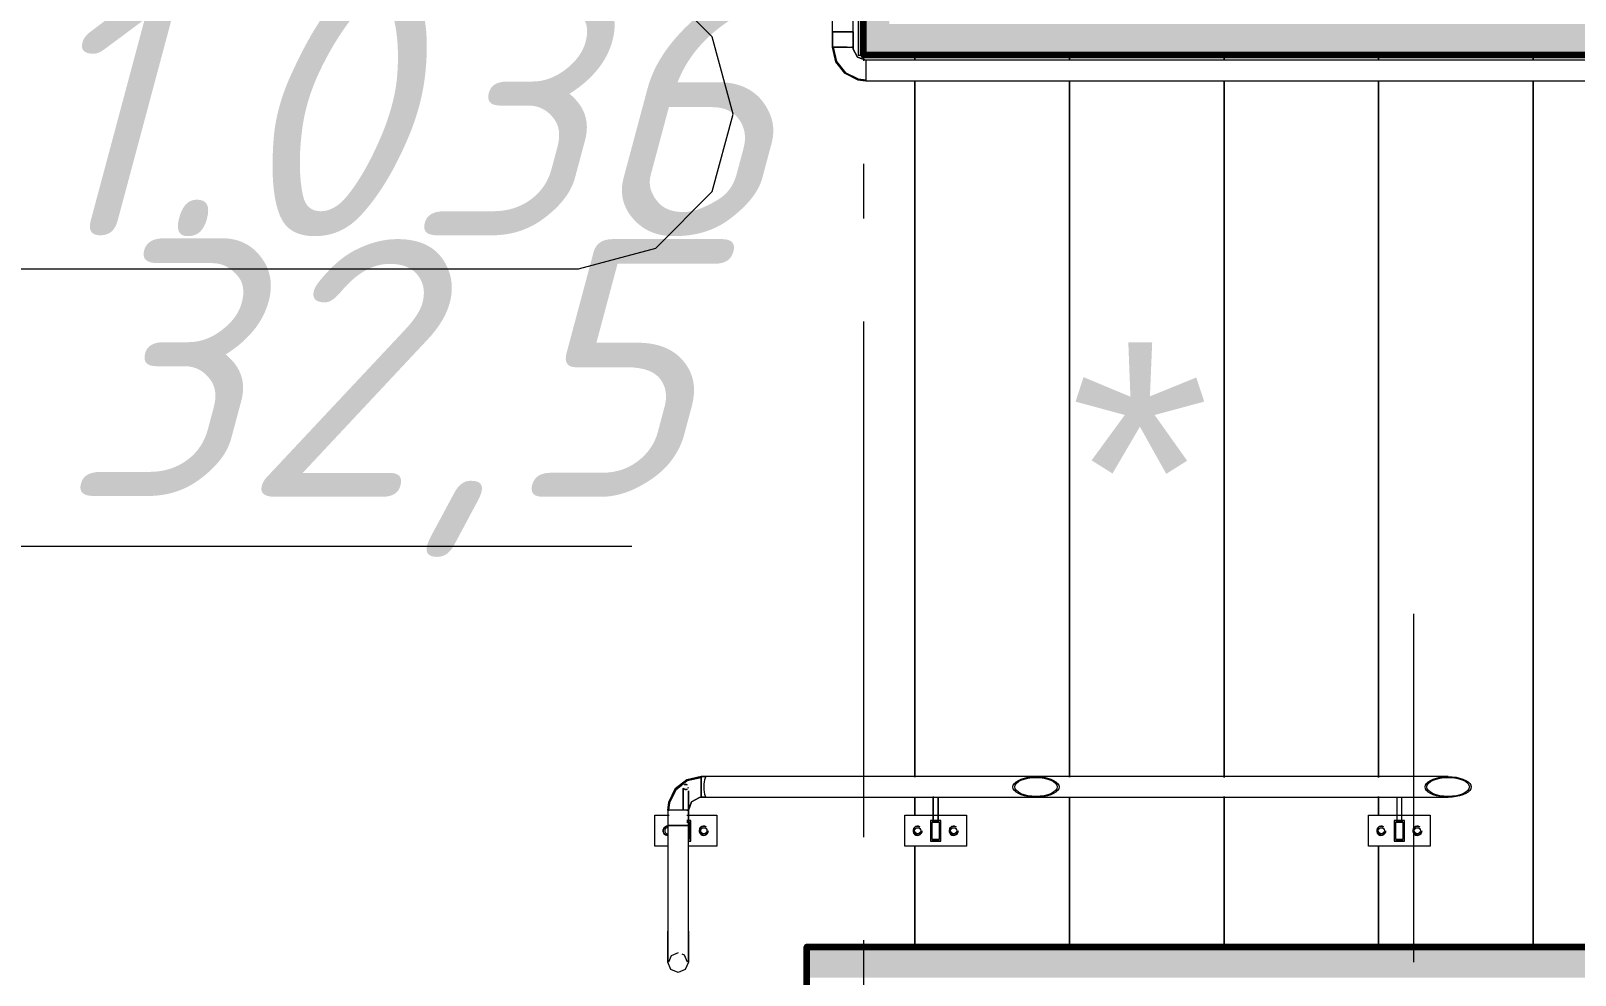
# Model space of a CAD drawing. Header units: millimetres. Extents: x -537608 to 253996, y -217170 to 186033.
# Drawn here: x -298442 to -295445, y -153095 to -151263 of the extents above; entities that cross this region are included whole.
import ezdxf

# ---------------------------------------------------------------- set-up
doc = ezdxf.new("R2010")
doc.units = ezdxf.units.MM
doc.layers.add('16) Лак 1.6м', color=160, linetype='Continuous', lineweight=90)
doc.layers.add('PDF _Геометрия', color=7, linetype='Continuous')
doc.layers.add('PDF _Текст', color=7, linetype='Continuous')
doc.layers.add('PDF _Сплошная заливка', color=7, linetype='Continuous', true_color=0xffffff)
doc.styles.add('PDF GOST-Common', font='arial.ttf')
doc.styles.add('PDF ISOCPEUR Italic', font='isocpeui.ttf')

msp = doc.modelspace()

# ---------------------------------------------------------------- hatches: boundary and pattern name
at = {"layer": 'PDF _Сплошная заливка', "true_color": 0x56bc34, "transparency": 33554559}
for points in [[(-296776.1748, -151309.6332), (-296776.1748, -147209.6323), (-296836.1777, -147209.6323), (-296836.1777, -151309.6332), (-296818.4588, -151309.6332)], [(-291386.1751, -151309.6332), (-291326.1744, -151309.6332), (-291326.1744, -151249.6325), (-296776.1748, -151249.6325), (-296776.1748, -151309.6332), (-292602.1144, -151309.6332)], [(-292765.4505, -153099.6342), (-292765.4505, -153039.6335), (-296936.1781, -153039.6335), (-296936.1781, -153099.6342), (-294288.6531, -153099.6342)]]:
    msp.add_hatch(color=85, dxfattribs=at).paths.add_polyline_path(points)

# ---------------------------------------------------------------- linework, layer by layer
at = {"layer": '16) Лак 1.6м'}
for points in [[(-291386.1751, -153021.1009), (-291386.1751, -151309.6332), (-296826.175, -151309.6332), (-296831.1764, -147209.6323), (-296981.177, -147209.6323)], [(-296936.1781, -154649.6346), (-296936.1781, -153039.6335), (-292765.4505, -153039.6335), (-292765.4505, -153039.6335)]]:
    msp.add_lwpolyline(points, dxfattribs=at)
at = {"layer": 'PDF _Геометрия', "lineweight": 9}
for p, q in [((-296836.1777, -147209.6323), (-296836.1777, -151309.6332)), ((-296886.1779, -151264.6321), (-296886.1779, -150759.6329)), ((-296846.176, -151264.6321), (-296846.176, -150759.6329)), ((-296886.1779, -151264.6321), (-296885.4932, -151264.6321)), ((-296885.4932, -151264.6321), (-296886.1779, -151264.6321)), ((-296886.1779, -151264.6321), (-296886.1779, -151294.6335)), ((-296886.1779, -151294.6335), (-296886.1779, -151264.6321)), ((-296885.4932, -151264.6321), (-296883.4953, -151264.6321)), ((-296883.4953, -151264.6321), (-296885.4932, -151264.6321)), ((-296883.4953, -151264.6321), (-296880.3175, -151264.6321)), ((-296880.3175, -151264.6321), (-296883.4953, -151264.6321)), ((-296880.3175, -151264.6321), (-296876.1752, -151264.6321)), ((-296876.1752, -151264.6321), (-296880.3175, -151264.6321)), ((-296876.1752, -151264.6321), (-296871.3526, -151264.6321)), ((-296871.3526, -151264.6321), (-296876.1752, -151264.6321)), ((-296871.3526, -151264.6321), (-296866.177, -151264.6321)), ((-296866.177, -151264.6321), (-296871.3526, -151264.6321)), ((-296866.177, -151264.6321), (-296861.0012, -151264.6321)), ((-296861.0012, -151264.6321), (-296866.177, -151264.6321)), ((-296861.0012, -151264.6321), (-296856.1786, -151264.6321)), ((-296856.1786, -151264.6321), (-296861.0012, -151264.6321)), ((-296856.1786, -151264.6321), (-296852.0363, -151264.6321)), ((-296852.0363, -151264.6321), (-296856.1786, -151264.6321)), ((-296852.0363, -151264.6321), (-296848.8542, -151264.6321)), ((-296848.8542, -151264.6321), (-296852.0363, -151264.6321)), ((-296848.8542, -151264.6321), (-296846.8563, -151264.6321)), ((-296846.8563, -151264.6321), (-296848.8542, -151264.6321)), ((-296846.8563, -151264.6321), (-296846.176, -151264.6321)), ((-296846.176, -151264.6321), (-296846.8563, -151264.6321)), ((-296846.176, -151264.6321), (-296846.176, -151294.6335)), ((-296846.176, -151294.6335), (-296846.176, -151264.6321)), ((-296885.4932, -151294.6335), (-296886.1779, -151294.6335)), ((-296886.1779, -151294.6335), (-296879.8999, -151322.5014)), ((-296879.8999, -151322.5014), (-296886.1779, -151294.6335)), ((-296886.1779, -151294.6335), (-296885.6741, -151294.6335)), ((-296885.6741, -151294.6335), (-296886.1779, -151294.6335)), ((-296886.1779, -151294.6335), (-296885.4932, -151294.6335)), ((-296885.4932, -151294.6335), (-296886.1779, -151294.6335)), ((-296886.1779, -151294.6335), (-296885.4932, -151294.6335)), ((-296885.4932, -151294.6335), (-296886.1779, -151294.6335)), ((-296886.1779, -151294.6335), (-296885.4932, -151294.6335)), ((-296885.6741, -151294.6335), (-296884.1929, -151294.6335)), ((-296884.1929, -151294.6335), (-296885.6741, -151294.6335)), ((-296883.4953, -151294.6335), (-296885.4932, -151294.6335)), ((-296885.4932, -151294.6335), (-296883.4953, -151294.6335)), ((-296883.4953, -151294.6335), (-296885.4932, -151294.6335)), ((-296885.4932, -151294.6335), (-296883.4953, -151294.6335)), ((-296883.4953, -151294.6335), (-296885.4932, -151294.6335)), ((-296885.4932, -151294.6335), (-296883.4953, -151294.6335)), ((-296878.4014, -151322.1569), (-296884.6751, -151294.6335)), ((-296884.6751, -151294.6335), (-296884.0465, -151294.6335)), ((-296884.0465, -151294.6335), (-296884.6751, -151294.6335)), ((-296884.6751, -151294.6335), (-296878.4014, -151322.1569)), ((-296884.6751, -151294.6335), (-296884.0465, -151294.6335)), ((-296884.0465, -151294.6335), (-296884.6751, -151294.6335)), ((-296884.0465, -151294.6335), (-296884.6751, -151294.6335)), ((-296884.6751, -151294.6335), (-296884.0465, -151294.6335)), ((-296884.0465, -151294.6335), (-296884.6751, -151294.6335)), ((-296884.6751, -151294.6335), (-296884.0465, -151294.6335)), ((-296880.3175, -151294.6335), (-296883.4953, -151294.6335)), ((-296883.4953, -151294.6335), (-296880.3175, -151294.6335)), ((-296876.1752, -151294.6335), (-296880.3175, -151294.6335)), ((-296880.3175, -151294.6335), (-296876.1752, -151294.6335)), ((-296871.3526, -151294.6335), (-296876.1752, -151294.6335)), ((-296876.1752, -151294.6335), (-296871.3526, -151294.6335)), ((-296866.177, -151294.6335), (-296871.3526, -151294.6335)), ((-296871.3526, -151294.6335), (-296866.177, -151294.6335)), ((-296861.7246, -151294.6335), (-296866.177, -151294.6335)), ((-296866.177, -151294.6335), (-296861.0012, -151294.6335)), ((-296857.4962, -151294.6335), (-296861.7246, -151294.6335)), ((-296861.0012, -151294.6335), (-296856.1786, -151294.6335)), ((-296856.1786, -151294.6335), (-296852.0363, -151294.6335)), ((-296852.0363, -151294.6335), (-296848.8542, -151294.6335)), ((-296848.8542, -151294.6335), (-296846.8563, -151294.6335)), ((-296846.8563, -151294.6335), (-296848.8542, -151294.6335)), ((-296848.8542, -151294.6335), (-296846.8563, -151294.6335)), ((-296846.8563, -151294.6335), (-296848.8542, -151294.6335)), ((-296848.8542, -151294.6335), (-296846.8563, -151294.6335)), ((-296846.8563, -151294.6335), (-296848.8542, -151294.6335)), ((-296848.3074, -151294.6335), (-296847.6788, -151294.6335)), ((-296847.6788, -151294.6335), (-296848.3074, -151294.6335)), ((-296848.3074, -151294.6335), (-296847.6788, -151294.6335)), ((-296847.6788, -151294.6335), (-296848.3074, -151294.6335)), ((-296848.3074, -151294.6335), (-296847.6788, -151294.6335)), ((-296847.6788, -151294.6335), (-296848.3074, -151294.6335)), ((-296848.3074, -151294.6335), (-296847.6788, -151294.6335)), ((-296847.6788, -151294.6335), (-296848.3074, -151294.6335)), ((-296846.6797, -151294.6335), (-296848.1567, -151294.6335)), ((-296848.1567, -151294.6335), (-296846.6797, -151294.6335)), ((-296846.8563, -151294.6335), (-296846.176, -151294.6335)), ((-296846.176, -151294.6335), (-296846.8563, -151294.6335)), ((-296846.8563, -151294.6335), (-296846.176, -151294.6335)), ((-296846.176, -151294.6335), (-296846.8563, -151294.6335)), ((-296846.8563, -151294.6335), (-296846.176, -151294.6335)), ((-296846.176, -151294.6335), (-296846.8563, -151294.6335)), ((-296846.176, -151294.6335), (-296846.6797, -151294.6335)), ((-296846.6797, -151294.6335), (-296846.176, -151294.6335)), ((-296846.176, -151294.6335), (-296845.9262, -151298.1665)), ((-296845.9262, -151298.1665), (-296846.176, -151294.6335)), ((-296845.9262, -151298.1665), (-296837.5556, -151313.5192)), ((-296837.5556, -151313.5192), (-296845.9262, -151298.1665)), ((-296879.8999, -151322.5014), (-296862.2801, -151344.9868)), ((-296862.2801, -151344.9868), (-296879.8999, -151322.5014)), ((-296860.8161, -151344.2398), (-296878.4014, -151322.1569)), ((-296878.4014, -151322.1569), (-296860.8161, -151344.2398)), ((-296837.5556, -151313.5192), (-296821.1759, -151319.6336)), ((-296821.1759, -151319.6336), (-296837.5556, -151313.5192)), ((-296836.1777, -151309.6332), (-296776.1748, -151309.6332)), ((-292616.1754, -151319.6336), (-296821.1759, -151319.6336)), ((-296821.1759, -151319.6336), (-296821.1759, -151359.6334)), ((-296776.1748, -151309.6332), (-291386.1751, -151309.6332)), ((-296862.2801, -151344.9868), (-296836.7202, -151357.7474)), ((-296836.7202, -151357.7474), (-296862.2801, -151344.9868)), ((-296835.3983, -151356.5202), (-296860.8161, -151344.2398)), ((-296860.8161, -151344.2398), (-296835.3983, -151356.5202)), ((-296836.7202, -151357.7474), (-296821.1759, -151359.6334)), ((-296821.1759, -151359.6334), (-296836.7202, -151357.7474)), ((-296821.1759, -151358.1327), (-296835.3983, -151356.5202)), ((-296835.3983, -151356.5202), (-296821.1759, -151358.1327)), ((-296821.1759, -151359.6334), (-292616.1754, -151359.6334)), ((-295757.5688, -153069.6327), (-295757.5688, -152393.986)), ((-297191.2731, -152733.5307), (-297168.7876, -152715.9109)), ((-297168.7876, -152715.9109), (-297191.2731, -152733.5307)), ((-297168.7876, -152715.9109), (-297140.9198, -152709.6329)), ((-297140.9198, -152709.6329), (-297168.7876, -152715.9109)), ((-297168.4432, -152717.4093), (-297140.9198, -152711.1335)), ((-297140.9198, -152711.1335), (-297168.4432, -152717.4093)), ((-297131.197, -152709.6329), (-297140.9198, -152709.6329)), ((-297140.9198, -152709.6329), (-297131.197, -152709.6329)), ((-297140.9198, -152710.3154), (-297140.9198, -152709.6329)), ((-297140.9198, -152709.6329), (-297140.9198, -152710.3154)), ((-297140.9198, -152710.3154), (-297140.9198, -152709.6329)), ((-297140.9198, -152709.6329), (-297140.9198, -152710.3154)), ((-297140.9198, -152709.6329), (-297140.9198, -152710.3154)), ((-297140.9198, -152710.3154), (-297140.9198, -152709.6329)), ((-297140.9198, -152709.6329), (-297140.9198, -152710.3154)), ((-297140.9198, -152710.3154), (-297140.9198, -152709.6329)), ((-297140.9198, -152712.3133), (-297140.9198, -152710.3154)), ((-297140.9198, -152710.3154), (-297140.9198, -152712.3133)), ((-297140.9198, -152712.3133), (-297140.9198, -152710.3154)), ((-297140.9198, -152710.3154), (-297140.9198, -152712.3133)), ((-297140.9198, -152710.3154), (-297140.9198, -152712.3133)), ((-297140.9198, -152712.3133), (-297140.9198, -152710.3154)), ((-297140.9198, -152710.3154), (-297140.9198, -152712.3133)), ((-297140.9198, -152712.3133), (-297140.9198, -152710.3154)), ((-297140.9198, -152711.7643), (-297140.9198, -152711.1335)), ((-297140.9198, -152711.1335), (-297140.9198, -152711.7643)), ((-297140.9198, -152711.7643), (-297140.9198, -152711.1335)), ((-297140.9198, -152711.1335), (-297140.9198, -152711.7643)), ((-297140.9198, -152711.1335), (-297140.9198, -152711.7643)), ((-297140.9198, -152711.7643), (-297140.9198, -152711.1335)), ((-297140.9198, -152711.1335), (-297140.9198, -152711.7643)), ((-297140.9198, -152711.7643), (-297140.9198, -152711.1335)), ((-297140.9198, -152713.6115), (-297140.9198, -152711.7643)), ((-297140.9198, -152711.7643), (-297140.9198, -152713.6115)), ((-297140.9198, -152713.6115), (-297140.9198, -152711.7643)), ((-297140.9198, -152711.7643), (-297140.9198, -152713.6115)), ((-297140.9198, -152711.7643), (-297140.9198, -152713.6115)), ((-297140.9198, -152713.6115), (-297140.9198, -152711.7643)), ((-297140.9198, -152711.7643), (-297140.9198, -152713.6115)), ((-297140.9198, -152713.6115), (-297140.9198, -152711.7643)), ((-297140.9198, -152715.4911), (-297140.9198, -152712.3133)), ((-297140.9198, -152712.3133), (-297140.9198, -152715.4911)), ((-297140.9198, -152715.4911), (-297140.9198, -152712.3133)), ((-297140.9198, -152712.3133), (-297140.9198, -152715.4911)), ((-297140.9198, -152712.3133), (-297140.9198, -152715.4911)), ((-297140.9198, -152715.4911), (-297140.9198, -152712.3133)), ((-297140.9198, -152712.3133), (-297140.9198, -152715.4911)), ((-297140.9198, -152715.4911), (-297140.9198, -152712.3133)), ((-297140.9198, -152716.5525), (-297140.9198, -152713.6115)), ((-297140.9198, -152713.6115), (-297140.9198, -152716.5525)), ((-297140.9198, -152716.5525), (-297140.9198, -152713.6115)), ((-297140.9198, -152713.6115), (-297140.9198, -152716.5525)), ((-297140.9198, -152713.6115), (-297140.9198, -152716.5525)), ((-297140.9198, -152716.5525), (-297140.9198, -152713.6115)), ((-297140.9198, -152713.6115), (-297140.9198, -152716.5525)), ((-297140.9198, -152716.5525), (-297140.9198, -152713.6115)), ((-297140.9198, -152719.6334), (-297140.9198, -152715.4911)), ((-297140.9198, -152715.4911), (-297140.9198, -152719.6334)), ((-297140.9198, -152719.6334), (-297140.9198, -152715.4911)), ((-297140.9198, -152715.4911), (-297140.9198, -152719.6334)), ((-297140.9198, -152715.4911), (-297140.9198, -152719.6334)), ((-297140.9198, -152719.6334), (-297140.9198, -152715.4911)), ((-297140.9198, -152715.4911), (-297140.9198, -152719.6334)), ((-297140.9198, -152719.6334), (-297140.9198, -152715.4911)), ((-297140.9198, -152720.3826), (-297140.9198, -152716.5525)), ((-297140.9198, -152716.5525), (-297140.9198, -152720.3826)), ((-297140.9198, -152720.3826), (-297140.9198, -152716.5525)), ((-297140.9198, -152716.5525), (-297140.9198, -152720.3826)), ((-297140.9198, -152716.5525), (-297140.9198, -152720.3826)), ((-297140.9198, -152720.3826), (-297140.9198, -152716.5525)), ((-297140.9198, -152716.5525), (-297140.9198, -152720.3826)), ((-297140.9198, -152720.3826), (-297140.9198, -152716.5525)), ((-297134.5341, -152715.4911), (-297135.2877, -152719.6334)), ((-297133.5567, -152712.3133), (-297134.5341, -152715.4911)), ((-297132.4199, -152710.3154), (-297133.5567, -152712.3133)), ((-297131.197, -152709.6329), (-297132.4199, -152710.3154)), ((-296491.1968, -152709.6329), (-297131.197, -152709.6329)), ((-295691.1975, -152709.6329), (-296491.1968, -152709.6329)), ((-297204.0315, -152759.0884), (-297191.2731, -152733.5307)), ((-297191.2731, -152733.5307), (-297204.0315, -152759.0884)), ((-297202.8043, -152760.4125), (-297190.5282, -152734.9926)), ((-297190.5282, -152734.9926), (-297202.8043, -152760.4125)), ((-297190.5282, -152734.9926), (-297168.4432, -152717.4093)), ((-297168.4432, -152717.4093), (-297190.5282, -152734.9926)), ((-297175.9183, -152732.9128), (-297175.9183, -152738.2521)), ((-297175.9183, -152738.2521), (-297175.9183, -152732.9128)), ((-297175.9183, -152738.2521), (-297175.9183, -152754.6339)), ((-297175.9183, -152754.6339), (-297175.9183, -152738.2521)), ((-297174.4542, -152733.169), (-297175.2508, -152732.1334)), ((-297175.2508, -152732.1334), (-297174.4542, -152733.169)), ((-297173.4208, -152733.9634), (-297174.4542, -152733.169)), ((-297174.4542, -152733.169), (-297173.4208, -152733.9634)), ((-297173.4208, -152725.3042), (-297172.2108, -152724.8047)), ((-297172.2108, -152724.8047), (-297173.4208, -152725.3042)), ((-297172.2108, -152734.4629), (-297173.4208, -152733.9634)), ((-297173.4208, -152733.9634), (-297172.2108, -152734.4629)), ((-297172.2108, -152724.8047), (-297170.9191, -152724.6347)), ((-297170.9191, -152724.6347), (-297172.2108, -152724.8047)), ((-297170.9191, -152734.633), (-297172.2108, -152734.4629)), ((-297172.2108, -152734.4629), (-297170.9191, -152734.633)), ((-297170.9191, -152724.6347), (-297169.623, -152724.8047)), ((-297169.623, -152724.8047), (-297170.9191, -152724.6347)), ((-297170.9191, -152734.633), (-297169.623, -152734.4629)), ((-297169.623, -152734.4629), (-297170.9191, -152734.633)), ((-297169.623, -152724.8047), (-297168.4173, -152725.3042)), ((-297168.4173, -152725.3042), (-297169.623, -152724.8047)), ((-297169.623, -152734.4629), (-297168.4173, -152733.9634)), ((-297168.4173, -152733.9634), (-297169.623, -152734.4629)), ((-297166.0878, -152730.9277), (-297166.5873, -152732.1334)), ((-297166.5873, -152732.1334), (-297166.0878, -152730.9277)), ((-297165.9199, -152751.0988), (-297165.9199, -152736.9195)), ((-297165.9199, -152736.9195), (-297165.9199, -152751.0988)), ((-297140.9198, -152724.4581), (-297140.9198, -152719.6334)), ((-297140.9198, -152719.6334), (-297140.9198, -152724.4581)), ((-297140.9198, -152724.4581), (-297140.9198, -152719.6334)), ((-297140.9198, -152719.6334), (-297140.9198, -152724.4581)), ((-297140.9198, -152719.6334), (-297140.9198, -152724.4581)), ((-297140.9198, -152724.4581), (-297140.9198, -152719.6334)), ((-297140.9198, -152719.6334), (-297140.9198, -152724.4581)), ((-297140.9198, -152724.4581), (-297140.9198, -152719.6334)), ((-297140.9198, -152724.8457), (-297140.9198, -152720.3826)), ((-297140.9198, -152720.3826), (-297140.9198, -152724.8457)), ((-297140.9198, -152724.8457), (-297140.9198, -152720.3826)), ((-297140.9198, -152720.3826), (-297140.9198, -152724.8457)), ((-297140.9198, -152720.3826), (-297140.9198, -152724.8457)), ((-297140.9198, -152724.8457), (-297140.9198, -152720.3826)), ((-297140.9198, -152720.3826), (-297140.9198, -152724.8457)), ((-297140.9198, -152724.8457), (-297140.9198, -152720.3826)), ((-297140.9198, -152729.6338), (-297140.9198, -152724.4581)), ((-297140.9198, -152724.4581), (-297140.9198, -152729.6338)), ((-297140.9198, -152729.6338), (-297140.9198, -152724.4581)), ((-297140.9198, -152724.4581), (-297140.9198, -152729.6338)), ((-297140.9198, -152724.4581), (-297140.9198, -152729.6338)), ((-297140.9198, -152729.6338), (-297140.9198, -152724.4581)), ((-297140.9198, -152724.4581), (-297140.9198, -152729.6338)), ((-297140.9198, -152729.6338), (-297140.9198, -152724.4581)), ((-297140.9198, -152729.6338), (-297140.9198, -152724.8457)), ((-297140.9198, -152724.8457), (-297140.9198, -152729.6338)), ((-297140.9198, -152729.6338), (-297140.9198, -152724.8457)), ((-297140.9198, -152724.8457), (-297140.9198, -152729.6338)), ((-297140.9198, -152724.8457), (-297140.9198, -152729.6338)), ((-297140.9198, -152729.6338), (-297140.9198, -152724.8457)), ((-297140.9198, -152724.8457), (-297140.9198, -152729.6338)), ((-297140.9198, -152729.6338), (-297140.9198, -152724.8457)), ((-297140.9198, -152729.6338), (-297140.9198, -152734.8096)), ((-297140.9198, -152734.8096), (-297140.9198, -152729.6338)), ((-297140.9198, -152729.6338), (-297140.9198, -152734.422)), ((-297140.9198, -152734.422), (-297140.9198, -152729.6338)), ((-297140.9198, -152729.6338), (-297140.9198, -152734.8096)), ((-297140.9198, -152734.8096), (-297140.9198, -152729.6338)), ((-297140.9198, -152729.6338), (-297140.9198, -152734.422)), ((-297140.9198, -152734.422), (-297140.9198, -152729.6338)), ((-297140.9198, -152729.6338), (-297140.9198, -152734.8096)), ((-297140.9198, -152734.8096), (-297140.9198, -152729.6338)), ((-297140.9198, -152729.6338), (-297140.9198, -152734.422)), ((-297140.9198, -152734.422), (-297140.9198, -152729.6338)), ((-297140.9198, -152729.6338), (-297140.9198, -152734.8096)), ((-297140.9198, -152734.8096), (-297140.9198, -152729.6338)), ((-297140.9198, -152729.6338), (-297140.9198, -152734.422)), ((-297140.9198, -152734.422), (-297140.9198, -152729.6338)), ((-297140.9198, -152734.422), (-297140.9198, -152738.883)), ((-297140.9198, -152738.883), (-297140.9198, -152734.422)), ((-297140.9198, -152734.422), (-297140.9198, -152738.883)), ((-297140.9198, -152738.883), (-297140.9198, -152734.422)), ((-297140.9198, -152734.422), (-297140.9198, -152738.883)), ((-297140.9198, -152738.883), (-297140.9198, -152734.422)), ((-297140.9198, -152734.422), (-297140.9198, -152738.883)), ((-297140.9198, -152738.883), (-297140.9198, -152734.422)), ((-297140.9198, -152734.8096), (-297140.9198, -152739.6343)), ((-297140.9198, -152739.6343), (-297140.9198, -152734.8096)), ((-297140.9198, -152734.8096), (-297140.9198, -152739.6343)), ((-297140.9198, -152739.6343), (-297140.9198, -152734.8096)), ((-297140.9198, -152734.8096), (-297140.9198, -152739.6343)), ((-297140.9198, -152739.6343), (-297140.9198, -152734.8096)), ((-297140.9198, -152734.8096), (-297140.9198, -152739.6343)), ((-297140.9198, -152739.6343), (-297140.9198, -152734.8096)), ((-297140.9198, -152738.883), (-297140.9198, -152742.7152)), ((-297140.9198, -152742.7152), (-297140.9198, -152738.883)), ((-297140.9198, -152738.883), (-297140.9198, -152742.7152)), ((-297140.9198, -152742.7152), (-297140.9198, -152738.883)), ((-297140.9198, -152738.883), (-297140.9198, -152742.7152)), ((-297140.9198, -152742.7152), (-297140.9198, -152738.883)), ((-297140.9198, -152738.883), (-297140.9198, -152742.7152)), ((-297140.9198, -152742.7152), (-297140.9198, -152738.883)), ((-297140.9198, -152739.6343), (-297140.9198, -152743.7766)), ((-297140.9198, -152743.7766), (-297140.9198, -152739.6343)), ((-297140.9198, -152739.6343), (-297140.9198, -152743.7766)), ((-297140.9198, -152743.7766), (-297140.9198, -152739.6343)), ((-297140.9198, -152739.6343), (-297140.9198, -152743.7766)), ((-297140.9198, -152743.7766), (-297140.9198, -152739.6343)), ((-297140.9198, -152739.6343), (-297140.9198, -152743.7766)), ((-297140.9198, -152743.7766), (-297140.9198, -152739.6343)), ((-297140.9198, -152742.7152), (-297140.9198, -152745.6561)), ((-297140.9198, -152745.6561), (-297140.9198, -152742.7152)), ((-297140.9198, -152742.7152), (-297140.9198, -152745.6561)), ((-297140.9198, -152745.6561), (-297140.9198, -152742.7152)), ((-297140.9198, -152742.7152), (-297140.9198, -152745.6561)), ((-297140.9198, -152745.6561), (-297140.9198, -152742.7152)), ((-297140.9198, -152742.7152), (-297140.9198, -152745.6561)), ((-297140.9198, -152745.6561), (-297140.9198, -152742.7152)), ((-297140.9198, -152743.7766), (-297140.9198, -152746.9544)), ((-297140.9198, -152746.9544), (-297140.9198, -152743.7766)), ((-297140.9198, -152743.7766), (-297140.9198, -152746.9544)), ((-297140.9198, -152746.9544), (-297140.9198, -152743.7766)), ((-297140.9198, -152743.7766), (-297140.9198, -152746.9544)), ((-297140.9198, -152746.9544), (-297140.9198, -152743.7766)), ((-297140.9198, -152743.7766), (-297140.9198, -152746.9544)), ((-297140.9198, -152746.9544), (-297140.9198, -152743.7766)), ((-297140.9198, -152745.6561), (-297140.9198, -152747.5034)), ((-297140.9198, -152747.5034), (-297140.9198, -152745.6561)), ((-297140.9198, -152745.6561), (-297140.9198, -152747.5034)), ((-297140.9198, -152747.5034), (-297140.9198, -152745.6561)), ((-297140.9198, -152745.6561), (-297140.9198, -152747.5034)), ((-297140.9198, -152747.5034), (-297140.9198, -152745.6561)), ((-297140.9198, -152745.6561), (-297140.9198, -152747.5034)), ((-297140.9198, -152747.5034), (-297140.9198, -152745.6561)), ((-297135.757, -152724.4581), (-297135.9206, -152729.6338)), ((-297135.9206, -152729.6338), (-297135.757, -152734.8096)), ((-297135.2877, -152719.6334), (-297135.757, -152724.4581)), ((-297135.757, -152734.8096), (-297135.2877, -152739.6343)), ((-297135.2877, -152739.6343), (-297134.5341, -152743.7766)), ((-297134.5341, -152743.7766), (-297133.5567, -152746.9544)), ((-297205.9175, -152774.6327), (-297204.0315, -152759.0884)), ((-297204.0315, -152759.0884), (-297205.9175, -152774.6327)), ((-297205.2372, -152774.6327), (-297205.9175, -152774.6327)), ((-297205.9175, -152774.6327), (-297205.2372, -152774.6327)), ((-297205.2372, -152774.6327), (-297205.9175, -152774.6327)), ((-297205.9175, -152774.6327), (-297205.9175, -152804.6342)), ((-297205.418, -152774.6327), (-297205.9175, -152774.6327)), ((-297205.9175, -152774.6327), (-297205.418, -152774.6327)), ((-297205.2372, -152774.6327), (-297205.9175, -152774.6327)), ((-297205.9175, -152774.6327), (-297205.9175, -152804.6342)), ((-297205.2372, -152774.6327), (-297205.9175, -152774.6327)), ((-297205.9175, -152774.6327), (-297205.2372, -152774.6327)), ((-297203.9368, -152774.6327), (-297205.418, -152774.6327)), ((-297205.418, -152774.6327), (-297203.9368, -152774.6327)), ((-297203.2392, -152774.6327), (-297205.2372, -152774.6327)), ((-297205.2372, -152774.6327), (-297203.2392, -152774.6327)), ((-297203.2392, -152774.6327), (-297205.2372, -152774.6327)), ((-297203.2392, -152774.6327), (-297205.2372, -152774.6327)), ((-297203.2392, -152774.6327), (-297205.2372, -152774.6327)), ((-297205.2372, -152774.6327), (-297203.2392, -152774.6327)), ((-297204.419, -152774.6327), (-297202.8043, -152760.4125)), ((-297202.8043, -152760.4125), (-297204.419, -152774.6327)), ((-297204.419, -152774.6327), (-297203.7904, -152774.6327)), ((-297203.7904, -152774.6327), (-297204.419, -152774.6327)), ((-297203.7904, -152774.6327), (-297204.419, -152774.6327)), ((-297204.419, -152774.6327), (-297203.7904, -152774.6327)), ((-297204.419, -152774.6327), (-297203.7904, -152774.6327)), ((-297203.7904, -152774.6327), (-297204.419, -152774.6327)), ((-297203.7904, -152774.6327), (-297204.419, -152774.6327)), ((-297204.419, -152774.6327), (-297203.7904, -152774.6327)), ((-297200.0615, -152774.6327), (-297203.2392, -152774.6327)), ((-297200.0615, -152774.6327), (-297203.2392, -152774.6327)), ((-297195.9192, -152774.6327), (-297200.0615, -152774.6327)), ((-297195.9192, -152774.6327), (-297200.0615, -152774.6327)), ((-297191.0965, -152774.6327), (-297195.9192, -152774.6327)), ((-297191.0965, -152774.6327), (-297195.9192, -152774.6327)), ((-297185.9208, -152774.6327), (-297191.0965, -152774.6327)), ((-297185.9208, -152774.6327), (-297191.0965, -152774.6327)), ((-297180.7408, -152774.6327), (-297185.9208, -152774.6327)), ((-297181.4642, -152774.6327), (-297185.9208, -152774.6327)), ((-297177.2401, -152774.6327), (-297181.4642, -152774.6327)), ((-297175.9183, -152774.6327), (-297180.7408, -152774.6327)), ((-297175.9183, -152754.6339), (-297175.9183, -152774.6327)), ((-297175.9183, -152774.6327), (-297175.9183, -152754.6339)), ((-297171.776, -152774.6327), (-297175.9183, -152774.6327)), ((-297168.5982, -152774.6327), (-297171.776, -152774.6327)), ((-297168.5982, -152774.6327), (-297166.6002, -152774.6327)), ((-297166.6002, -152774.6327), (-297168.5982, -152774.6327)), ((-297168.5982, -152774.6327), (-297166.6002, -152774.6327)), ((-297166.6002, -152774.6327), (-297168.5982, -152774.6327)), ((-297168.5982, -152774.6327), (-297166.6002, -152774.6327)), ((-297166.6002, -152774.6327), (-297168.5982, -152774.6327)), ((-297168.0513, -152774.6327), (-297167.4183, -152774.6327)), ((-297167.4183, -152774.6327), (-297168.0513, -152774.6327)), ((-297168.0513, -152774.6327), (-297167.4183, -152774.6327)), ((-297167.4183, -152774.6327), (-297168.0513, -152774.6327)), ((-297168.0513, -152774.6327), (-297167.4183, -152774.6327)), ((-297167.4183, -152774.6327), (-297168.0513, -152774.6327)), ((-297168.0513, -152774.6327), (-297167.4183, -152774.6327)), ((-297167.4183, -152774.6327), (-297168.0513, -152774.6327)), ((-297166.4194, -152774.6327), (-297167.9006, -152774.6327)), ((-297167.9006, -152774.6327), (-297166.4194, -152774.6327)), ((-297166.6002, -152774.6327), (-297165.9199, -152774.6327)), ((-297165.9199, -152774.6327), (-297166.6002, -152774.6327)), ((-297166.6002, -152774.6327), (-297165.9199, -152774.6327)), ((-297165.9199, -152774.6327), (-297166.6002, -152774.6327)), ((-297166.6002, -152774.6327), (-297165.9199, -152774.6327)), ((-297165.9199, -152774.6327), (-297166.6002, -152774.6327)), ((-297165.9199, -152774.6327), (-297166.4194, -152774.6327)), ((-297166.4194, -152774.6327), (-297165.9199, -152774.6327)), ((-297165.9199, -152754.6339), (-297165.9199, -152751.0988)), ((-297165.9199, -152751.0988), (-297165.9199, -152754.6339)), ((-297165.9199, -152754.6339), (-297165.9199, -152794.6337)), ((-297165.9199, -152794.6337), (-297165.9199, -152754.6339)), ((-297165.9199, -152774.6327), (-297159.8055, -152758.253)), ((-297159.8055, -152758.253), (-297165.9199, -152774.6327)), ((-297165.9199, -152804.6342), (-297165.9199, -152774.6327)), ((-297165.9199, -152774.6327), (-297165.9199, -152804.6342)), ((-297159.8055, -152758.253), (-297144.4507, -152749.8846)), ((-297144.4507, -152749.8846), (-297159.8055, -152758.253)), ((-297144.4507, -152749.8846), (-297140.9198, -152749.6326)), ((-297140.9198, -152749.6326), (-297144.4507, -152749.8846)), ((-297140.9198, -152746.9544), (-297140.9198, -152748.9523)), ((-297140.9198, -152748.9523), (-297140.9198, -152746.9544)), ((-297140.9198, -152746.9544), (-297140.9198, -152748.9523)), ((-297140.9198, -152748.9523), (-297140.9198, -152746.9544)), ((-297140.9198, -152746.9544), (-297140.9198, -152748.9523)), ((-297140.9198, -152748.9523), (-297140.9198, -152746.9544)), ((-297140.9198, -152746.9544), (-297140.9198, -152748.9523)), ((-297140.9198, -152748.9523), (-297140.9198, -152746.9544)), ((-297140.9198, -152747.5034), (-297140.9198, -152748.1342)), ((-297140.9198, -152748.1342), (-297140.9198, -152747.5034)), ((-297140.9198, -152747.5034), (-297140.9198, -152748.1342)), ((-297140.9198, -152748.1342), (-297140.9198, -152747.5034)), ((-297140.9198, -152747.5034), (-297140.9198, -152748.1342)), ((-297140.9198, -152748.1342), (-297140.9198, -152747.5034)), ((-297140.9198, -152747.5034), (-297140.9198, -152748.1342)), ((-297140.9198, -152748.1342), (-297140.9198, -152747.5034)), ((-297140.9198, -152748.9523), (-297140.9198, -152749.6326)), ((-297140.9198, -152749.6326), (-297140.9198, -152748.9523)), ((-297140.9198, -152748.9523), (-297140.9198, -152749.6326)), ((-297140.9198, -152749.6326), (-297140.9198, -152748.9523)), ((-297140.9198, -152748.9523), (-297140.9198, -152749.6326)), ((-297140.9198, -152749.6326), (-297140.9198, -152748.9523)), ((-297140.9198, -152748.9523), (-297140.9198, -152749.6326)), ((-297140.9198, -152749.6326), (-297140.9198, -152748.9523)), ((-297131.197, -152749.6326), (-297140.9198, -152749.6326)), ((-297140.9198, -152749.6326), (-297131.197, -152749.6326)), ((-297133.5567, -152746.9544), (-297132.4199, -152748.9523)), ((-297132.4199, -152748.9523), (-297131.197, -152749.6326)), ((-297131.197, -152749.6326), (-296491.1968, -152749.6326)), ((-296690.9178, -152747.9942), (-296690.9178, -152754.6339)), ((-296690.9178, -152754.6339), (-296690.9178, -152748.7887)), ((-296690.9178, -152754.6339), (-296690.9178, -152794.6337)), ((-296690.9178, -152794.6337), (-296690.9178, -152754.6339)), ((-296680.9195, -152754.6339), (-296680.9195, -152751.0988)), ((-296680.9195, -152751.0988), (-296680.9195, -152754.6339)), ((-296680.9195, -152754.6339), (-296680.9195, -152794.6337)), ((-296680.9195, -152794.6337), (-296680.9195, -152754.6339)), ((-296491.1968, -152749.6326), (-295691.1975, -152749.6326)), ((-295790.9182, -152749.3054), (-295790.9182, -152754.6339)), ((-295790.9182, -152754.6339), (-295790.9182, -152794.6337)), ((-295780.9198, -152754.6339), (-295780.9198, -152751.0988)), ((-295780.9198, -152794.6337), (-295780.9198, -152754.6339)), ((-297230.9176, -152844.6339), (-297230.9176, -152784.6332)), ((-297230.9176, -152784.6332), (-297203.2392, -152784.6332)), ((-297210.4172, -152806.8388), (-297208.247, -152805.941)), ((-297208.247, -152805.941), (-297210.4172, -152806.8388)), ((-297208.247, -152805.941), (-297205.9175, -152805.6332)), ((-297205.9175, -152805.6332), (-297208.247, -152805.941)), ((-297205.9175, -152804.6342), (-297205.2372, -152804.6342)), ((-297205.2372, -152804.6342), (-297205.9175, -152804.6342)), ((-297205.9175, -152804.6342), (-297205.9175, -153009.6342)), ((-297205.2372, -152804.6342), (-297203.2392, -152804.6342)), ((-297203.2392, -152804.6342), (-297205.2372, -152804.6342)), ((-297203.2392, -152804.6342), (-297200.0615, -152804.6342)), ((-297200.0615, -152804.6342), (-297203.2392, -152804.6342)), ((-297200.0615, -152804.6342), (-297195.9192, -152804.6342)), ((-297195.9192, -152804.6342), (-297200.0615, -152804.6342)), ((-297195.9192, -152804.6342), (-297191.0965, -152804.6342)), ((-297191.0965, -152804.6342), (-297195.9192, -152804.6342)), ((-297191.0965, -152804.6342), (-297185.9208, -152804.6342)), ((-297185.9208, -152804.6342), (-297191.0965, -152804.6342)), ((-297180.7408, -152804.6342), (-297185.9208, -152804.6342)), ((-297185.9208, -152804.6342), (-297180.7408, -152804.6342)), ((-297175.9183, -152804.6342), (-297180.7408, -152804.6342)), ((-297180.7408, -152804.6342), (-297175.9183, -152804.6342)), ((-297171.776, -152804.6342), (-297175.9183, -152804.6342)), ((-297175.9183, -152804.6342), (-297171.776, -152804.6342)), ((-297168.5982, -152804.6342), (-297171.776, -152804.6342)), ((-297171.776, -152804.6342), (-297168.5982, -152804.6342)), ((-297168.5982, -152784.6332), (-297110.9205, -152784.6332)), ((-297160.9207, -152794.6337), (-297168.5982, -152794.6337)), ((-297168.5982, -152794.6337), (-297160.9207, -152794.6337)), ((-297163.9177, -152797.6327), (-297168.5982, -152797.6327)), ((-297168.5982, -152797.6327), (-297163.9177, -152797.6327)), ((-297166.6002, -152804.6342), (-297168.5982, -152804.6342)), ((-297168.5982, -152804.6342), (-297166.6002, -152804.6342)), ((-297168.4173, -152794.6337), (-297167.3839, -152794.6337)), ((-297167.3839, -152794.6337), (-297168.4173, -152794.6337)), ((-297168.4173, -152794.6337), (-297167.3839, -152794.6337)), ((-297167.3839, -152794.6337), (-297168.4173, -152794.6337)), ((-297167.3839, -152794.6337), (-297166.5873, -152794.6337)), ((-297166.5873, -152794.6337), (-297167.3839, -152794.6337)), ((-297167.3839, -152794.6337), (-297166.5873, -152794.6337)), ((-297166.5873, -152794.6337), (-297167.3839, -152794.6337)), ((-297165.9199, -152804.6342), (-297166.6002, -152804.6342)), ((-297166.6002, -152804.6342), (-297165.9199, -152804.6342)), ((-297166.5873, -152794.6337), (-297166.0878, -152794.6337)), ((-297166.0878, -152794.6337), (-297166.5873, -152794.6337)), ((-297166.5873, -152794.6337), (-297166.0878, -152794.6337)), ((-297166.0878, -152794.6337), (-297166.5873, -152794.6337)), ((-297166.0878, -152794.6337), (-297165.9199, -152794.6337)), ((-297165.9199, -152794.6337), (-297166.0878, -152794.6337)), ((-297166.0878, -152794.6337), (-297165.9199, -152794.6337)), ((-297165.9199, -152794.6337), (-297166.0878, -152794.6337)), ((-297165.9199, -153009.6342), (-297165.9199, -152804.6342)), ((-297163.9177, -152797.6327), (-297163.9177, -152831.6344)), ((-297160.9207, -152834.6335), (-297160.9207, -152794.6337)), ((-297140.4203, -152806.8388), (-297138.2501, -152805.941)), ((-297138.2501, -152805.941), (-297135.9206, -152805.6332)), ((-297135.9206, -152805.6332), (-297131.4209, -152806.8388)), ((-297110.9205, -152784.6332), (-297110.9205, -152844.6339)), ((-296745.9172, -152844.6339), (-296745.9172, -152784.6332)), ((-296745.9172, -152784.6332), (-296625.9201, -152784.6332)), ((-296725.4167, -152806.8388), (-296723.2466, -152805.941)), ((-296723.2466, -152805.941), (-296720.9171, -152805.6332)), ((-296720.9171, -152805.6332), (-296716.4174, -152806.8388)), ((-296695.917, -152794.6337), (-296675.9203, -152794.6337)), ((-296675.9203, -152794.6337), (-296695.917, -152794.6337)), ((-296695.917, -152794.6337), (-296695.917, -152834.6335)), ((-296678.9172, -152797.6327), (-296692.92, -152797.6327)), ((-296692.92, -152797.6327), (-296678.9172, -152797.6327)), ((-296692.92, -152831.6344), (-296692.92, -152797.6327)), ((-296690.7498, -152794.6337), (-296690.9178, -152794.6337)), ((-296690.9178, -152794.6337), (-296690.7498, -152794.6337)), ((-296690.7498, -152794.6337), (-296690.9178, -152794.6337)), ((-296690.9178, -152794.6337), (-296690.7498, -152794.6337)), ((-296690.2504, -152794.6337), (-296690.7498, -152794.6337)), ((-296690.7498, -152794.6337), (-296690.2504, -152794.6337)), ((-296690.2504, -152794.6337), (-296690.7498, -152794.6337)), ((-296690.7498, -152794.6337), (-296690.2504, -152794.6337)), ((-296689.4538, -152794.6337), (-296690.2504, -152794.6337)), ((-296690.2504, -152794.6337), (-296689.4538, -152794.6337)), ((-296689.4538, -152794.6337), (-296690.2504, -152794.6337)), ((-296690.2504, -152794.6337), (-296689.4538, -152794.6337)), ((-296688.4203, -152794.6337), (-296689.4538, -152794.6337)), ((-296689.4538, -152794.6337), (-296688.4203, -152794.6337)), ((-296688.4203, -152794.6337), (-296689.4538, -152794.6337)), ((-296689.4538, -152794.6337), (-296688.4203, -152794.6337)), ((-296687.2147, -152794.6337), (-296688.4203, -152794.6337)), ((-296688.4203, -152794.6337), (-296687.2147, -152794.6337)), ((-296687.2147, -152794.6337), (-296688.4203, -152794.6337)), ((-296688.4203, -152794.6337), (-296687.2147, -152794.6337)), ((-296685.9186, -152794.6337), (-296687.2147, -152794.6337)), ((-296687.2147, -152794.6337), (-296685.9186, -152794.6337)), ((-296685.9186, -152794.6337), (-296687.2147, -152794.6337)), ((-296687.2147, -152794.6337), (-296685.9186, -152794.6337)), ((-296685.9186, -152794.6337), (-296684.6225, -152794.6337)), ((-296684.6225, -152794.6337), (-296685.9186, -152794.6337)), ((-296685.9186, -152794.6337), (-296684.6225, -152794.6337)), ((-296684.6225, -152794.6337), (-296685.9186, -152794.6337)), ((-296684.6225, -152794.6337), (-296683.4169, -152794.6337)), ((-296683.4169, -152794.6337), (-296684.6225, -152794.6337)), ((-296684.6225, -152794.6337), (-296683.4169, -152794.6337)), ((-296683.4169, -152794.6337), (-296684.6225, -152794.6337)), ((-296683.4169, -152794.6337), (-296682.3835, -152794.6337)), ((-296682.3835, -152794.6337), (-296683.4169, -152794.6337)), ((-296683.4169, -152794.6337), (-296682.3835, -152794.6337)), ((-296682.3835, -152794.6337), (-296683.4169, -152794.6337)), ((-296682.3835, -152794.6337), (-296681.5869, -152794.6337)), ((-296681.5869, -152794.6337), (-296682.3835, -152794.6337)), ((-296682.3835, -152794.6337), (-296681.5869, -152794.6337)), ((-296681.5869, -152794.6337), (-296682.3835, -152794.6337)), ((-296681.5869, -152794.6337), (-296681.0874, -152794.6337)), ((-296681.0874, -152794.6337), (-296681.5869, -152794.6337)), ((-296681.5869, -152794.6337), (-296681.0874, -152794.6337)), ((-296681.0874, -152794.6337), (-296681.5869, -152794.6337)), ((-296681.0874, -152794.6337), (-296680.9195, -152794.6337)), ((-296680.9195, -152794.6337), (-296681.0874, -152794.6337)), ((-296681.0874, -152794.6337), (-296680.9195, -152794.6337)), ((-296680.9195, -152794.6337), (-296681.0874, -152794.6337)), ((-296678.9172, -152797.6327), (-296678.9172, -152831.6344)), ((-296675.9203, -152834.6335), (-296675.9203, -152794.6337)), ((-296655.4199, -152806.8388), (-296653.2497, -152805.941)), ((-296653.2497, -152805.941), (-296650.9202, -152805.6332)), ((-296650.9202, -152805.6332), (-296646.4205, -152806.8388)), ((-296625.9201, -152784.6332), (-296625.9201, -152844.6339)), ((-295845.9175, -152844.6339), (-295845.9175, -152784.6332)), ((-295845.9175, -152784.6332), (-295725.9204, -152784.6332)), ((-295825.4171, -152806.8388), (-295823.2469, -152805.941)), ((-295823.2469, -152805.941), (-295820.9174, -152805.6332)), ((-295820.9174, -152805.6332), (-295816.4177, -152806.8388)), ((-295795.9173, -152794.6337), (-295775.9163, -152794.6337)), ((-295775.9163, -152794.6337), (-295795.9173, -152794.6337)), ((-295795.9173, -152794.6337), (-295795.9173, -152834.6335)), ((-295778.9176, -152797.6327), (-295792.9204, -152797.6327)), ((-295792.9204, -152797.6327), (-295778.9176, -152797.6327)), ((-295792.9204, -152831.6344), (-295792.9204, -152797.6327)), ((-295790.7459, -152794.6337), (-295790.9182, -152794.6337)), ((-295790.9182, -152794.6337), (-295790.7459, -152794.6337)), ((-295790.2464, -152794.6337), (-295790.7459, -152794.6337)), ((-295790.7459, -152794.6337), (-295790.2464, -152794.6337)), ((-295789.4541, -152794.6337), (-295790.2464, -152794.6337)), ((-295790.2464, -152794.6337), (-295789.4541, -152794.6337)), ((-295788.4164, -152794.6337), (-295789.4541, -152794.6337)), ((-295789.4541, -152794.6337), (-295788.4164, -152794.6337)), ((-295787.2107, -152794.6337), (-295788.4164, -152794.6337)), ((-295788.4164, -152794.6337), (-295787.2107, -152794.6337)), ((-295785.919, -152794.6337), (-295787.2107, -152794.6337)), ((-295787.2107, -152794.6337), (-295785.919, -152794.6337)), ((-295785.919, -152794.6337), (-295784.6229, -152794.6337)), ((-295784.6229, -152794.6337), (-295785.919, -152794.6337)), ((-295784.6229, -152794.6337), (-295783.4172, -152794.6337)), ((-295783.4172, -152794.6337), (-295784.6229, -152794.6337)), ((-295783.4172, -152794.6337), (-295782.3838, -152794.6337)), ((-295782.3838, -152794.6337), (-295783.4172, -152794.6337)), ((-295782.3838, -152794.6337), (-295781.5872, -152794.6337)), ((-295781.5872, -152794.6337), (-295782.3838, -152794.6337)), ((-295781.5872, -152794.6337), (-295781.0877, -152794.6337)), ((-295781.0877, -152794.6337), (-295781.5872, -152794.6337)), ((-295781.0877, -152794.6337), (-295780.9198, -152794.6337)), ((-295780.9198, -152794.6337), (-295781.0877, -152794.6337)), ((-295778.9176, -152797.6327), (-295778.9176, -152831.6344)), ((-295775.9163, -152834.6335), (-295775.9163, -152794.6337)), ((-295755.4202, -152806.8388), (-295753.2457, -152805.941)), ((-295753.2457, -152805.941), (-295750.9162, -152805.6332)), ((-295750.9162, -152805.6332), (-295746.4165, -152806.8388)), ((-295725.9204, -152784.6332), (-295725.9204, -152844.6339)), ((-297214.6111, -152812.3052), (-297214.9168, -152814.6347)), ((-297214.9168, -152814.6347), (-297214.6111, -152812.3052)), ((-297214.9168, -152814.6347), (-297214.6111, -152816.9642)), ((-297214.6111, -152816.9642), (-297214.9168, -152814.6347)), ((-297213.7112, -152810.1329), (-297214.6111, -152812.3052)), ((-297214.6111, -152816.9642), (-297213.7112, -152819.1344)), ((-297213.7112, -152819.1344), (-297214.6111, -152816.9642)), ((-297213.7112, -152810.1329), (-297212.2816, -152808.2705)), ((-297212.2816, -152808.2705), (-297213.7112, -152810.1329)), ((-297213.7112, -152819.1344), (-297212.2816, -152820.9966)), ((-297212.2816, -152820.9966), (-297213.7112, -152819.1344)), ((-297212.2816, -152808.2705), (-297210.4172, -152806.8388)), ((-297210.4172, -152806.8388), (-297212.2816, -152808.2705)), ((-297212.2816, -152820.9966), (-297210.4172, -152822.4283)), ((-297210.4172, -152822.4283), (-297212.2816, -152820.9966)), ((-297210.4172, -152822.4283), (-297208.247, -152823.3261)), ((-297208.247, -152823.3261), (-297210.4172, -152822.4283)), ((-297208.247, -152823.3261), (-297205.9175, -152823.634)), ((-297205.9175, -152823.634), (-297208.247, -152823.3261)), ((-297160.9207, -152834.6335), (-297166.6002, -152834.6335)), ((-297166.6002, -152834.6335), (-297160.9207, -152834.6335)), ((-297143.7144, -152810.1329), (-297142.2848, -152808.2705)), ((-297142.2848, -152808.2705), (-297140.4203, -152806.8388)), ((-296728.7151, -152810.1329), (-296727.2812, -152808.2705)), ((-296727.2812, -152808.2705), (-296725.4167, -152806.8388)), ((-296675.9203, -152834.6335), (-296695.917, -152834.6335)), ((-296695.917, -152834.6335), (-296675.9203, -152834.6335)), ((-296692.92, -152831.6344), (-296678.9172, -152831.6344)), ((-296678.9172, -152831.6344), (-296692.92, -152831.6344)), ((-296658.7139, -152810.1329), (-296657.2843, -152808.2705)), ((-296657.2843, -152808.2705), (-296655.4199, -152806.8388)), ((-295828.7111, -152810.1329), (-295827.2815, -152808.2705)), ((-295827.2815, -152808.2705), (-295825.4171, -152806.8388)), ((-295775.9163, -152834.6335), (-295795.9173, -152834.6335)), ((-295795.9173, -152834.6335), (-295775.9163, -152834.6335)), ((-295792.9204, -152831.6344), (-295778.9176, -152831.6344)), ((-295778.9176, -152831.6344), (-295792.9204, -152831.6344)), ((-295758.7143, -152810.1329), (-295757.2804, -152808.2705)), ((-295757.2804, -152808.2705), (-295755.4202, -152806.8388)), ((-297204.8496, -152844.6339), (-297230.9176, -152844.6339)), ((-297110.9205, -152844.6339), (-297166.6002, -152844.6339)), ((-296625.9201, -152844.6339), (-296745.9172, -152844.6339)), ((-295725.9204, -152844.6339), (-295845.9175, -152844.6339)), ((-297205.9175, -153020.8016), (-297205.9175, -153009.6342)), ((-297205.9175, -153009.6342), (-297205.9175, -153036.3351)), ((-297165.9199, -153020.8016), (-297165.9199, -153009.6342)), ((-297165.9199, -153009.6342), (-297165.9199, -153036.3351)), ((-297205.9175, -153045.8684), (-297205.9175, -153020.8016)), ((-297205.9175, -153036.3351), (-297205.9175, -153057.4578)), ((-297205.9175, -153063.3655), (-297205.9175, -153045.8684)), ((-297165.9199, -153045.8684), (-297165.9199, -153020.8016)), ((-297165.9199, -153036.3351), (-297165.9199, -153057.4578)), ((-297165.9199, -153063.3655), (-297165.9199, -153045.8684)), ((-292765.4505, -153039.6335), (-296936.1781, -153039.6335)), ((-296936.1781, -153039.6335), (-296936.1781, -153099.6342)), ((-297205.9175, -153057.4578), (-297205.9175, -153068.5865)), ((-297205.9175, -153069.6327), (-297205.9175, -153063.3655)), ((-297205.9175, -153068.5865), (-297205.9175, -153069.6327)), ((-297200.2509, -153083.5839), (-297205.9175, -153069.6327)), ((-297199.5792, -153057.1564), (-297204.419, -153069.6327)), ((-297185.9208, -153051.1346), (-297199.5792, -153057.1564)), ((-297173.4423, -153055.9744), (-297177.998, -153054.2069)), ((-297167.4183, -153069.6327), (-297173.4423, -153055.9744)), ((-297165.9199, -153069.6327), (-297171.9697, -153083.965)), ((-297165.9199, -153057.4578), (-297165.9199, -153068.5865)), ((-297165.9199, -153069.6327), (-297165.9199, -153063.3655)), ((-297165.9199, -153068.5865), (-297165.9199, -153069.6327)), ((-297185.9208, -153089.6337), (-297200.2509, -153083.5839)), ((-297171.9697, -153083.965), (-297185.9208, -153089.6337))]:
    msp.add_line(p, q, dxfattribs=at)
at = {"layer": 'PDF _Геометрия', "color": 253, "lineweight": 9, "true_color": 0xaaaaaa}
for p, q in [((-296826.175, -150320.8887), (-296826.175, -151320.8888)), ((-297119.4592, -151274.3333), (-297229.2684, -151164.5262)), ((-297079.2677, -151424.3339), (-297119.4592, -151274.3333)), ((-296726.1746, -151319.6336), (-296726.1746, -151309.6332)), ((-296726.1746, -151309.6332), (-296726.1746, -151319.6336)), ((-296426.1776, -151319.6336), (-296426.1776, -151309.6332)), ((-296426.1776, -151309.6332), (-296426.1776, -151319.6336)), ((-296126.1763, -151319.6336), (-296126.1763, -151309.6332)), ((-296126.1763, -151309.6332), (-296126.1763, -151319.6336)), ((-295826.1749, -151319.6336), (-295826.1749, -151309.6332)), ((-295826.1749, -151309.6332), (-295826.1749, -151319.6336)), ((-295526.1779, -151319.6336), (-295526.1779, -151309.6332)), ((-295526.1779, -151309.6332), (-295526.1779, -151319.6336)), ((-296726.1746, -152710.464), (-296726.1746, -151359.6334)), ((-296726.1746, -151359.6334), (-296726.1746, -152710.464)), ((-296426.1776, -152710.5759), (-296426.1776, -151359.6334)), ((-296426.1776, -151359.6334), (-296426.1776, -152710.5759)), ((-296126.1763, -152711.2734), (-296126.1763, -151359.6334)), ((-296126.1763, -151359.6334), (-296126.1763, -152711.2734)), ((-295826.1749, -152710.9634), (-295826.1749, -151359.6334)), ((-295826.1749, -151359.6334), (-295826.1749, -152710.9634)), ((-295526.1779, -153039.6335), (-295526.1779, -151359.6334)), ((-295526.1779, -151359.6334), (-295526.1779, -153039.6335)), ((-297119.4592, -151574.3325), (-297079.2677, -151424.3339)), ((-296826.175, -151520.8897), (-296826.175, -151626.7225)), ((-297229.2684, -151684.1418), (-297119.4592, -151574.3325)), ((-297379.2691, -151724.3331), (-297229.2684, -151684.1418)), ((-298579.2658, -151724.3331), (-297379.2691, -151724.3331)), ((-296826.175, -151826.7234), (-296826.175, -152826.7235)), ((-298688.3044, -152262.3694), (-297275.3934, -152262.3694)), ((-296726.1746, -152784.6332), (-296726.1746, -152748.8038)), ((-296726.1746, -152748.8038), (-296726.1746, -152784.6332)), ((-296426.1776, -153039.6335), (-296426.1776, -152748.6918)), ((-296426.1776, -152748.6918), (-296426.1776, -153039.6335)), ((-296126.1763, -153039.6335), (-296126.1763, -152747.9942)), ((-296126.1763, -152747.9942), (-296126.1763, -153039.6335)), ((-295826.1749, -152784.6332), (-295826.1749, -152748.3043)), ((-295826.1749, -152748.3043), (-295826.1749, -152784.6332)), ((-296726.1746, -153039.6335), (-296726.1746, -152844.6339)), ((-296726.1746, -152844.6339), (-296726.1746, -153039.6335)), ((-295826.1749, -153039.6335), (-295826.1749, -152844.6339)), ((-295826.1749, -152844.6339), (-295826.1749, -153039.6335)), ((-296826.175, -153026.7244), (-296826.175, -153132.5572))]:
    msp.add_line(p, q, dxfattribs=at)
at = {"layer": 'PDF _Геометрия', "lineweight": 20}
for p, q in [((-296525.4546, -152716.7786), (-296519.9431, -152714.3134)), ((-296519.9431, -152714.3134), (-296513.5574, -152712.3133)), ((-296513.5574, -152712.3133), (-296506.4914, -152710.8407)), ((-296506.4914, -152710.8407), (-296498.9646, -152709.9365)), ((-296498.9646, -152709.9365), (-296491.1968, -152709.6329)), ((-296491.1968, -152709.6329), (-296483.4333, -152709.9365)), ((-296483.4333, -152709.9365), (-296475.9022, -152710.8407)), ((-296475.9022, -152710.8407), (-296468.8362, -152712.3133)), ((-296468.8362, -152712.3133), (-296462.4505, -152714.3134)), ((-296462.4505, -152714.3134), (-296456.939, -152716.7786)), ((-295725.4554, -152716.7786), (-295719.9438, -152714.3134)), ((-295719.9438, -152714.3134), (-295713.5582, -152712.3133)), ((-295713.5582, -152712.3133), (-295706.4921, -152710.8407)), ((-295706.4921, -152710.8407), (-295698.9611, -152709.9365)), ((-295698.9611, -152709.9365), (-295691.1975, -152709.6329)), ((-295691.1975, -152709.6329), (-295683.4297, -152709.9365)), ((-295683.4297, -152709.9365), (-295675.9029, -152710.8407)), ((-295675.9029, -152710.8407), (-295668.837, -152712.3133)), ((-295668.837, -152712.3133), (-295662.4513, -152714.3134)), ((-295662.4513, -152714.3134), (-295656.9398, -152716.7786)), ((-296535.918, -152729.6338), (-296535.2377, -152726.1611)), ((-296535.2377, -152733.1066), (-296535.918, -152729.6338)), ((-296535.2377, -152726.1611), (-296533.2225, -152722.7939)), ((-296533.2225, -152736.4738), (-296535.2377, -152733.1066)), ((-296533.2225, -152722.7939), (-296529.9284, -152719.6334)), ((-296529.9284, -152739.6343), (-296533.2225, -152736.4738)), ((-296529.9284, -152719.6334), (-296525.4546, -152716.7786)), ((-296525.4546, -152742.4892), (-296529.9284, -152739.6343)), ((-296519.9431, -152744.9542), (-296525.4546, -152742.4892)), ((-296513.5574, -152746.9544), (-296519.9431, -152744.9542)), ((-296462.4505, -152744.9542), (-296468.8362, -152746.9544)), ((-296456.939, -152742.4892), (-296462.4505, -152744.9542)), ((-296456.939, -152716.7786), (-296452.4695, -152719.6334)), ((-296452.4695, -152739.6343), (-296456.939, -152742.4892)), ((-296452.4695, -152719.6334), (-296449.1711, -152722.7939)), ((-296449.1711, -152736.4738), (-296452.4695, -152739.6343)), ((-296449.1711, -152722.7939), (-296447.1559, -152726.1611)), ((-296447.1559, -152733.1066), (-296449.1711, -152736.4738)), ((-296447.1559, -152726.1611), (-296446.4756, -152729.6338)), ((-296446.4756, -152729.6338), (-296447.1559, -152733.1066)), ((-295735.9187, -152729.6338), (-295735.2384, -152726.1611)), ((-295735.2384, -152733.1066), (-295735.9187, -152729.6338)), ((-295735.2384, -152726.1611), (-295733.2232, -152722.7939)), ((-295733.2232, -152736.4738), (-295735.2384, -152733.1066)), ((-295733.2232, -152722.7939), (-295729.9249, -152719.6334)), ((-295729.9249, -152739.6343), (-295733.2232, -152736.4738)), ((-295729.9249, -152719.6334), (-295725.4554, -152716.7786)), ((-295725.4554, -152742.4892), (-295729.9249, -152739.6343)), ((-295719.9438, -152744.9542), (-295725.4554, -152742.4892)), ((-295713.5582, -152746.9544), (-295719.9438, -152744.9542)), ((-295662.4513, -152744.9542), (-295668.837, -152746.9544)), ((-295656.9398, -152742.4892), (-295662.4513, -152744.9542)), ((-295656.9398, -152716.7786), (-295652.4659, -152719.6334)), ((-295652.4659, -152739.6343), (-295656.9398, -152742.4892)), ((-295652.4659, -152719.6334), (-295649.1719, -152722.7939)), ((-295649.1719, -152736.4738), (-295652.4659, -152739.6343)), ((-295649.1719, -152722.7939), (-295647.1567, -152726.1611)), ((-295647.1567, -152733.1066), (-295649.1719, -152736.4738)), ((-295647.1567, -152726.1611), (-295646.4764, -152729.6338)), ((-295646.4764, -152729.6338), (-295647.1567, -152733.1066)), ((-296506.4914, -152748.427), (-296513.5574, -152746.9544)), ((-296498.9646, -152749.3291), (-296506.4914, -152748.427)), ((-296491.1968, -152749.6326), (-296498.9646, -152749.3291)), ((-296483.4333, -152749.3291), (-296491.1968, -152749.6326)), ((-296475.9022, -152748.427), (-296483.4333, -152749.3291)), ((-296468.8362, -152746.9544), (-296475.9022, -152748.427)), ((-295706.4921, -152748.427), (-295713.5582, -152746.9544)), ((-295698.9611, -152749.3291), (-295706.4921, -152748.427)), ((-295691.1975, -152749.6326), (-295698.9611, -152749.3291)), ((-295683.4297, -152749.3291), (-295691.1975, -152749.6326)), ((-295675.9029, -152748.427), (-295683.4297, -152749.3291)), ((-295668.837, -152746.9544), (-295675.9029, -152748.427))]:
    msp.add_line(p, q, dxfattribs=at)
at = {"layer": 'PDF _Геометрия', "lineweight": 9}
for centre in [(-297135.9177, -152814.6332), (-296720.9185, -152814.6332), (-296650.9173, -152814.6331), (-295820.9188, -152814.6331), (-295750.9177, -152814.6332)]:
    msp.add_circle(centre, 5.9996, dxfattribs=at)
for centre, radius, start, end in [((-297135.9195, -152814.6368), 9.0025, 60.0200286, 0.0137865), ((-296720.9194, -152814.6339), 9.0017, 59.9914393, 359.9949383), ((-296650.9191, -152814.6368), 9.0025, 60.0197, 0.0133375), ((-295820.9174, -152814.6325), 8.9994, 60.0001234, 359.9862542), ((-295750.9186, -152814.6339), 9.0018, 59.991297, 359.9950805), ((-297205.9207, -152814.6336), 5.9992, 89.9686772, 270.0313228), ((-297135.6113, -152813.4871), 8.7698, 157.5131949, 352.4807139), ((-296720.6126, -152813.4891), 8.77, 157.4994384, 352.49435), ((-296650.6109, -152813.4871), 8.7698, 157.5129102, 352.4808783), ((-295820.6108, -152813.4888), 8.768, 157.4955427, 352.4909031), ((-295750.6118, -152813.4891), 8.7701, 157.4994989, 352.4944099)]:
    msp.add_arc(centre, radius, start, end, dxfattribs=at)
at = {"layer": 'PDF _Геометрия', "lineweight": 20}
for centre, major_axis, ratio, start_param, end_param in [((-296491.197, -152729.6341), (41.1831, 0.0029), 0.447216329, 3.141420037, 9.424605345), ((-295691.1968, -152729.6345), (41.2276, 0.0014), 0.447211094, 3.141484956, 9.424670263)]:
    msp.add_ellipse(centre, major_axis=major_axis, ratio=ratio, start_param=start_param, end_param=end_param, dxfattribs=at)

# ---------------------------------------------------------------- texts
at = {"layer": 'PDF _Текст', "char_height": 500, "attachment_point": 4}
for s, insert, style in [('1.036', (-298460.5992, -151411.0427), 'PDF ISOCPEUR Italic'), ('32,5', (-298387.5969, -151974.9941), 'PDF ISOCPEUR Italic'), ('*', (-296425.5704, -152117.0999), 'PDF GOST-Common')]:
    msp.add_mtext(s, dxfattribs=dict(at, insert=insert, style=style))

doc.saveas('drawing.dxf')
